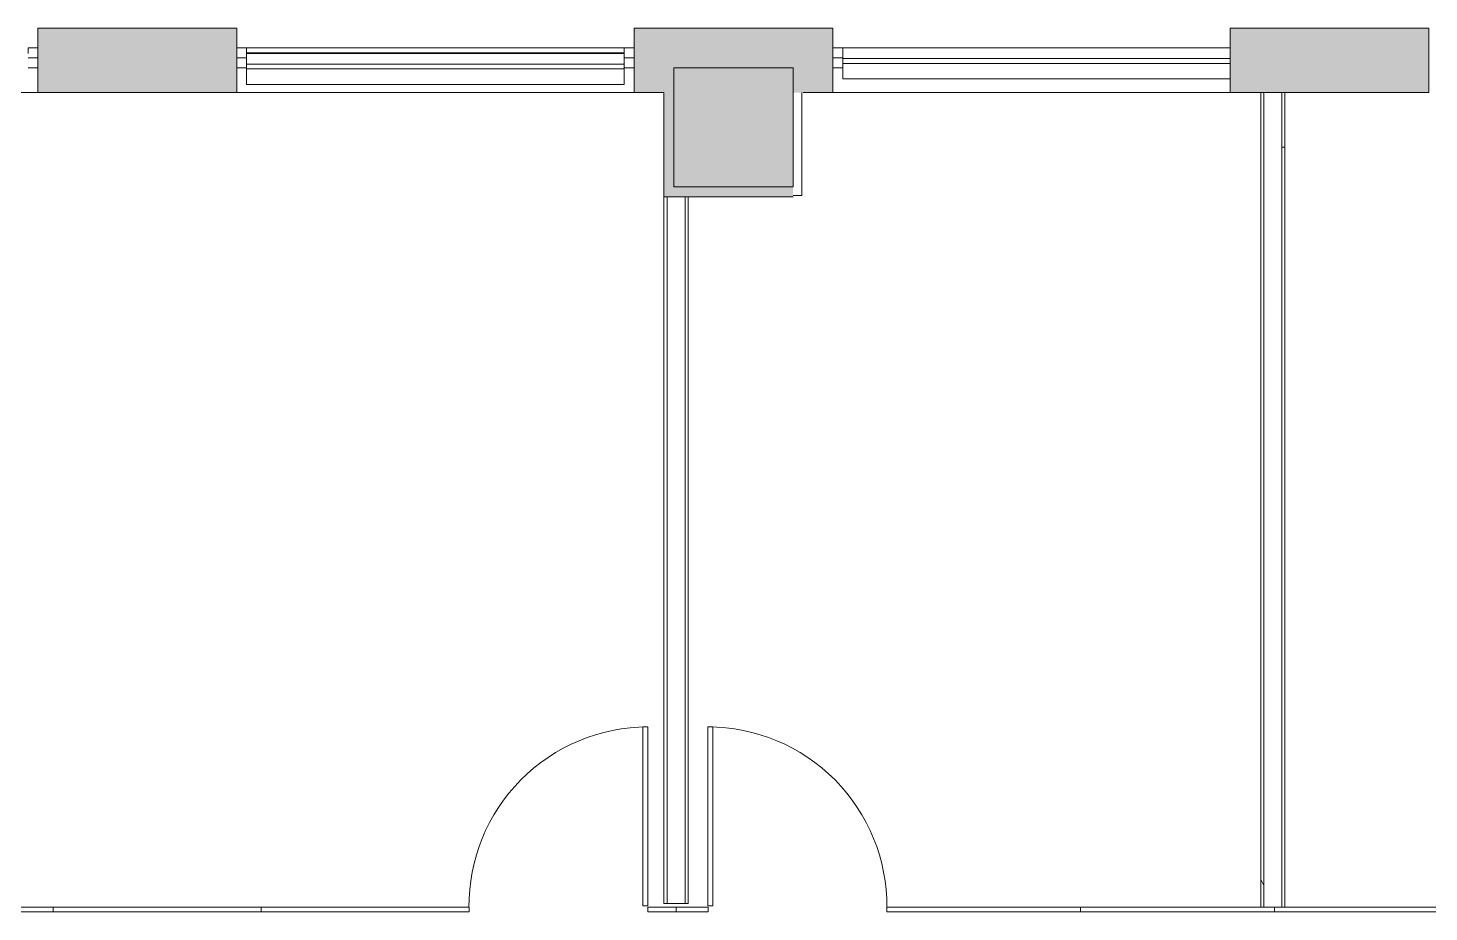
# Model space of a CAD drawing. Header units: inches. Extents: x 920 to 6887, y -557 to 2585.
# Drawn here: x 5182.3 to 5464.3, y 1142.1 to 1320.1 of the extents above; entities that cross this region are included whole.
import ezdxf

# ---------------------------------------------------------------- set-up
doc = ezdxf.new("R2010")
doc.units = ezdxf.units.IN
doc.header["$MEASUREMENT"] = 0
for name, color, linetype, lineweight in [('7200-WISCONSIN-AVE-6TH-FLOOR-031418_dwg _2_', 8, 'Continuous', 9), ('A-DOOR', 31, 'Continuous', 18), ('A-GLAZ-CURT', 52, 'Continuous', 9), ('A-GLAZ-CWMG', 51, 'Continuous', 9), ('A-WALL', 113, 'Continuous', 13), ('A-WALL-PATT', 111, 'Continuous', 18), ('Bb-cor', 7, 'Continuous', 9), ('Bb-glaz', 7, 'Continuous', 9), ('Bb-mullion', 7, 'Continuous', 9), ('I-WALL', 2, 'Continuous', 18), ('Propidex Polylines', 7, 'Continuous', 9), ('S-COLS', 52, 'Continuous', 18)]:
    doc.layers.add(name, color=color, linetype=linetype, lineweight=lineweight)
pattern_1 = [(0, (2072.32, 0), (192, 48), [7.92, -136.08, 7.92, -136.08, -768]), (0, (2072.32, 0), (192, 48), [-288, 7.92, -280.08, 7.92, -136.08, -336]), (0, (2072.32, 0), (192, 48), [-720, 7.92, -88.08, 7.92, -232.08]), (120, (2144.32, 24), (-137.5692, 142.2769), [7.92, -136.08, 7.92, -136.08, -768]), (120, (2144.32, 24), (-137.5692, 142.2769), [-288, 7.92, -280.08, 7.92, -136.08, -336]), (120, (2144.32, 24), (-137.5692, 142.2769), [-720, 7.92, -88.08, 7.92, -232.08]), (240, (2168.32, 120), (-54.4308, -190.2769), [7.92, -136.08, 7.92, -136.08, -768]), (240, (2168.32, 120), (-54.4308, -190.2769), [-288, 7.92, -280.08, 7.92, -136.08, -336]), (240, (2168.32, 120), (-54.4308, -190.2769), [-720, 7.92, -88.08, 7.92, -232.08])]

# ---------------------------------------------------------------- blocks, each defined once
blk = doc.blocks.new('7200-WISCONSIN-AVE-6TH-FLOOR-031418_dwg _2_-7392751-KEY PLAN - INDEX PER SHEET Copy 1')
at = {"layer": 'Bb-cor'}
for p, q in [((3152, 1316.13), (3230, 1316.13)), ((3272, 1316.13), (3274, 1316.13)), ((3032, 1307.13), (3112, 1307.13)), ((3232, 1307.13), (3152, 1307.13)), ((3272, 1307.13), (3352, 1307.13))]:
    blk.add_line(p, q, dxfattribs=at)
at = {"layer": 'Bb-cor', "flags": 128}
blk.add_lwpolyline([(3265.75, 1307.13), (3265.75, 1286.38), (3264, 1286.38)], dxfattribs=at)
at = {"layer": 'Bb-glaz'}
blk.add_line((3154, 1315.13), (3230, 1315.13), dxfattribs=at)
at = {"layer": 'Bb-mullion'}
for p, q in [((3274, 1316.13), (3272, 1316.13)), ((3110, 1312.13), (3112, 1312.13)), ((3152, 1312.13), (3154, 1312.13)), ((3230, 1312.13), (3232, 1312.13)), ((3272, 1312.13), (3274, 1312.13))]:
    blk.add_line(p, q, dxfattribs=at)
at = {"layer": 'Bb-mullion', "flags": 128}
for points in [[(3112, 1316.13), (3110, 1316.13), (3110, 1315)], [(3154, 1315), (3154, 1316.13), (3152, 1316.13)], [(3232, 1316.13), (3230, 1316.13), (3230, 1315)]]:
    blk.add_lwpolyline(points, dxfattribs=at)
at = {"layer": 'Propidex Polylines'}
for p, q in [((3112, 1314.13), (3110, 1314.13)), ((3154, 1314.13), (3152, 1314.13)), ((3232, 1314.13), (3230, 1314.13)), ((3274, 1314.13), (3272, 1314.13))]:
    blk.add_line(p, q, dxfattribs=at)
blk = doc.blocks.new('Concrete-Rectangular-Column - 24 x 24-7025868-KEY PLAN - INDEX PER SHEET Copy 1')
at = {"layer": 'S-COLS', "lineweight": 9}
blk.add_hatch(color=7, dxfattribs=at).paths.add_polyline_path([(12, -12), (12, 12), (-12, 12), (-12, -12)], flags=0)
at = {"layer": 'S-COLS', "color": 135, "lineweight": 9}
for p, q in [((12, 12), (-12, 12)), ((-12, 12), (-12, -12)), ((12, -12), (12, 12)), ((-12, -12), (12, -12))]:
    blk.add_line(p, q, dxfattribs=at)
blk = doc.blocks.new('Door - Glass Single - Full Rail - Short Handle_8_-7452712-KEY PLAN - INDEX PER SHEET Copy 1')
at = {"layer": 'A-DOOR', "lineweight": 9}
for p, q in [((17, 38), (17, 2)), ((18, 38), (17, 38)), ((18, 2), (18, 38)), ((17, 2), (18, 2))]:
    blk.add_line(p, q, dxfattribs=at)
blk.add_arc((18, 2), 36, 90, 180.5, dxfattribs=at)
blk = doc.blocks.new('Door - Glass Single - Full Rail - Short Handle_8_-7452701-KEY PLAN - INDEX PER SHEET Copy 1')
at = {"layer": 'A-DOOR', "lineweight": 9}
for p, q in [((17, -2), (18, -2)), ((17, -38), (17, -2)), ((18, -2), (18, -38)), ((18, -38), (17, -38))]:
    blk.add_line(p, q, dxfattribs=at)
blk.add_arc((18, -2), 36, 179.5, 270, dxfattribs=at)
blk = doc.blocks.new('System Panel - Glazed-7454784-KEY PLAN - INDEX PER SHEET Copy 1')
at = {"layer": 'A-GLAZ-CURT'}
for p, q in [((-36.1, -0.75), (-41.77, -0.75)), ((-41.77, -0.75), (-41.77, -1.75)), ((-41.77, -1.75), (-36.1, -1.75)), ((-36.1, -1.75), (-36.1, -0.75)), ((41.77, -0.75), (-0.1, -0.75)), ((-0.1, -0.75), (-0.1, -1.75)), ((-0.1, -1.75), (41.77, -1.75)), ((41.77, -1.75), (41.77, -0.75))]:
    blk.add_line(p, q, dxfattribs=at)
blk = doc.blocks.new('System Panel - Glazed-7457025-KEY PLAN - INDEX PER SHEET Copy 1')
at = {"layer": 'A-GLAZ-CURT'}
for p, q in [((-34.28, 1.75), (-40.72, 1.75)), ((-40.72, 1.75), (-40.72, 0.75)), ((-40.72, 0.75), (-34.28, 0.75)), ((-34.28, 0.75), (-34.28, 1.75)), ((40.72, 1.75), (1.72, 1.75)), ((1.72, 1.75), (1.72, 0.75)), ((1.72, 0.75), (40.72, 0.75)), ((40.72, 0.75), (40.72, 1.75))]:
    blk.add_line(p, q, dxfattribs=at)
blk = doc.blocks.new('System Panel - Glazed-7410460-KEY PLAN - INDEX PER SHEET Copy 1')
at = {"layer": 'A-GLAZ-CURT'}
for p, q in [((39, 1.75), (-39, 1.75)), ((-39, 1.75), (-39, 0.75)), ((-39, 0.75), (39, 0.75)), ((39, 0.75), (39, 1.75))]:
    blk.add_line(p, q, dxfattribs=at)
blk = doc.blocks.new('Rectangular Mullion - 2_ x 6_ rectangular-7410459-KEY PLAN - INDEX PER SHEET Copy 1')
at = {"layer": 'A-GLAZ-CWMG'}
for p, q in [((3274, 1314), (3274, 1316.13)), ((3274, 1316.13), (3352, 1316.13)), ((3274, 1309.88), (3274, 1313)), ((3274, 1309.88), (3352, 1309.88))]:
    blk.add_line(p, q, dxfattribs=at)
blk = doc.blocks.new('System Panel - Glazed-7025416-KEY PLAN - INDEX PER SHEET Copy 1')
at = {"layer": 'A-GLAZ-CURT'}
for p, q in [((38, 1.75), (-38, 1.75)), ((-38, 1.75), (-38, 0.75)), ((-38, 0.75), (38, 0.75)), ((38, 0.75), (38, 1.75))]:
    blk.add_line(p, q, dxfattribs=at)
blk = doc.blocks.new('Rectangular Mullion - 2_ x 6_ rectangular-V29-KEY PLAN - INDEX PER SHEET Copy 1')
at = {"layer": 'A-GLAZ-CWMG'}
for p, q in [((3394, 1314), (3394, 1316.13)), ((3394, 1316.13), (3470, 1316.13)), ((3470, 1316.13), (3470, 1314)), ((3394, 1309.88), (3394, 1313)), ((3470, 1313), (3470, 1309.88)), ((3394, 1309.88), (3470, 1309.88))]:
    blk.add_line(p, q, dxfattribs=at)
blk = doc.blocks.new('System Panel - Glazed-7454785-KEY PLAN - INDEX PER SHEET Copy 1')
at = {"layer": 'A-GLAZ-CURT'}
for p, q in [((20.93, -0.75), (-20.93, -0.75)), ((-20.93, -0.75), (-20.93, -1.75)), ((-20.93, -1.75), (20.93, -1.75)), ((20.93, -1.75), (20.93, -0.75))]:
    blk.add_line(p, q, dxfattribs=at)
blk = doc.blocks.new('System Panel - Glazed-7457026-KEY PLAN - INDEX PER SHEET Copy 1')
at = {"layer": 'A-GLAZ-CURT'}
for p, q in [((19.5, 1.75), (-19.5, 1.75)), ((-19.5, 1.75), (-19.5, 0.75)), ((-19.5, 0.75), (19.5, 0.75)), ((19.5, 0.75), (19.5, 1.75))]:
    blk.add_line(p, q, dxfattribs=at)

msp = doc.modelspace()

# ---------------------------------------------------------------- hatches: boundary and pattern name
at = {"layer": 'A-WALL-PATT', "lineweight": 9}
for points in [[(5224.32, 1307.13), (5224.32, 1320.13), (5184.32, 1320.13), (5184.32, 1307.13)], [(5336.32, 1307.13), (5344.32, 1307.13), (5344.32, 1320.13), (5304.32, 1320.13), (5304.32, 1307.13), (5312.32, 1307.13), (5312.32, 1312.13), (5336.32, 1312.13)], [(5424.32, 1307.13), (5464.32, 1307.13), (5464.32, 1320.13), (5424.32, 1320.13)], [(5310.32, 1288.13), (5312.32, 1288.13), (5312.32, 1307.13), (5310.32, 1307.13)], [(5315.19, 1286.13), (5336.32, 1286.13), (5336.32, 1288.13), (5310.32, 1288.13), (5310.32, 1286.13), (5314.57, 1286.13)]]:
    msp.add_hatch(color=7, dxfattribs=at).paths.add_polyline_path(points, flags=0)
h = msp.add_hatch(dxfattribs=at)
h.set_pattern_fill('FP_15', color=256, style=0, pattern_type=2)
h.set_pattern_definition(pattern_1)
h.paths.add_polyline_path([(5431.07, 1143.13), (5431.07, 1307.13), (5430.44, 1307.13), (5430.44, 1143.13)], flags=0)
h = msp.add_hatch(dxfattribs=at)
h.set_pattern_fill('FP_15', color=256, style=0, pattern_type=2)
h.set_pattern_definition(pattern_1)
h.paths.add_polyline_path([(5435.32, 1143.13), (5435.32, 1307.13), (5434.69, 1307.13), (5434.69, 1143.13)], flags=0)

# ---------------------------------------------------------------- linework, layer by layer
at = {"layer": 'A-WALL', "color": 135, "lineweight": 9}
for p, q in [((5224.32, 1320.13), (5184.32, 1320.13)), ((5184.32, 1320.13), (5184.32, 1307.13)), ((5224.32, 1307.13), (5224.32, 1320.13)), ((5344.32, 1320.13), (5304.32, 1320.13)), ((5304.32, 1320.13), (5304.32, 1307.13)), ((5344.32, 1307.13), (5344.32, 1320.13)), ((5464.32, 1320.13), (5424.32, 1320.13)), ((5424.32, 1320.13), (5424.32, 1307.13)), ((5464.32, 1307.13), (5464.32, 1320.13)), ((5184.32, 1307.13), (5224.32, 1307.13)), ((5304.32, 1307.13), (5310.32, 1307.13)), ((5338.32, 1307.13), (5344.32, 1307.13)), ((5424.32, 1307.13), (5464.32, 1307.13))]:
    msp.add_line(p, q, dxfattribs=at)
at = {"layer": 'A-WALL', "lineweight": 9}
for p, q in [((5431.07, 1143.13), (5431.07, 1307.13)), ((5434.69, 1143.13), (5434.69, 1307.13)), ((5310.94, 1143.82), (5310.94, 1286.13)), ((5314.57, 1143.82), (5314.57, 1286.13))]:
    msp.add_line(p, q, dxfattribs=at)
at = {"layer": 'I-WALL', "lineweight": 9}
for p, q in [((5310.32, 1307.13), (5310.32, 1143.82)), ((5430.44, 1307.13), (5430.44, 1143.13)), ((5435.32, 1143.13), (5435.32, 1307.13)), ((5315.19, 1143.82), (5315.19, 1286.13)), ((5310.32, 1143.82), (5315.19, 1143.82)), ((5430.44, 1143.13), (5435.32, 1143.13))]:
    msp.add_line(p, q, dxfattribs=at)
at = {"layer": 'I-WALL', "color": 135, "lineweight": 9}
msp.add_line((5310.32, 1286.13), (5336.32, 1286.13), dxfattribs=at)

# ---------------------------------------------------------------- block references
at = {"layer": '7200-WISCONSIN-AVE-6TH-FLOOR-031418_dwg _2_', "color": 7}
msp.add_blockref('7200-WISCONSIN-AVE-6TH-FLOOR-031418_dwg _2_-7392751-KEY PLAN - INDEX PER SHEET Copy 1', (2072.32, 0), dxfattribs=at)
at = {"layer": 'A-DOOR', "lineweight": 9}
msp.add_blockref('Door - Glass Single - Full Rail - Short Handle_8_-7452712-KEY PLAN - INDEX PER SHEET Copy 1', (5289.08, 1141.38), dxfattribs=at)
at = {"layer": 'A-DOOR', "lineweight": 9, "rotation": 180}
msp.add_blockref('Door - Glass Single - Full Rail - Short Handle_8_-7452701-KEY PLAN - INDEX PER SHEET Copy 1', (5337.19, 1141.38), dxfattribs=at)
at = {"layer": 'A-GLAZ-CURT', "rotation": 180}
for name, p in [('System Panel - Glazed-7025416-KEY PLAN - INDEX PER SHEET Copy 1', (5264.32, 1313.63)), ('System Panel - Glazed-7410460-KEY PLAN - INDEX PER SHEET Copy 1', (5385.32, 1314.75)), ('System Panel - Glazed-7454785-KEY PLAN - INDEX PER SHEET Copy 1', (5166.42, 1141.38)), ('System Panel - Glazed-7454785-KEY PLAN - INDEX PER SHEET Copy 1', (5208.29, 1141.38)), ('System Panel - Glazed-7454784-KEY PLAN - INDEX PER SHEET Copy 1', (5270.99, 1141.38))]:
    msp.add_blockref(name, p, dxfattribs=at)
at = {"layer": 'A-GLAZ-CURT'}
for name, p in [('System Panel - Glazed-7457025-KEY PLAN - INDEX PER SHEET Copy 1', (5353.48, 1141.38)), ('System Panel - Glazed-7457026-KEY PLAN - INDEX PER SHEET Copy 1', (5413.7, 1141.38)), ('System Panel - Glazed-7457026-KEY PLAN - INDEX PER SHEET Copy 1', (5452.71, 1141.38))]:
    msp.add_blockref(name, p, dxfattribs=at)
at = {"layer": 'A-GLAZ-CWMG'}
for name, p in [('Rectangular Mullion - 2_ x 6_ rectangular-V29-KEY PLAN - INDEX PER SHEET Copy 1', (1832.32, -1.12)), ('Rectangular Mullion - 2_ x 6_ rectangular-7410459-KEY PLAN - INDEX PER SHEET Copy 1', (2072.32, 0))]:
    msp.add_blockref(name, p, dxfattribs=at)
at = {"layer": 'S-COLS', "lineweight": 9, "rotation": 89.99999999999385}
msp.add_blockref('Concrete-Rectangular-Column - 24 x 24-7025868-KEY PLAN - INDEX PER SHEET Copy 1', (5324.32, 1300.13), dxfattribs=at)

doc.saveas('drawing.dxf')
